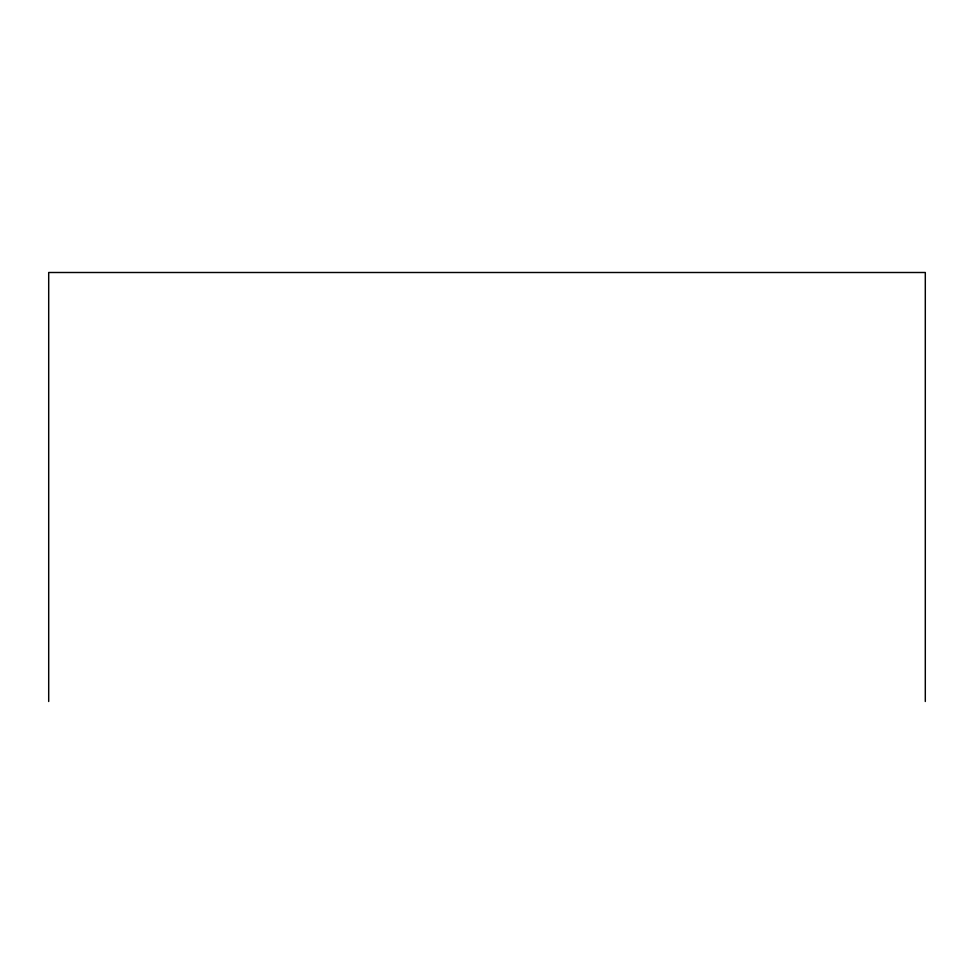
<?xml version="1.0" encoding="UTF-8"?>
<svg xmlns="http://www.w3.org/2000/svg" width="974" height="974" viewBox="0 0 974 974"><rect width="100%" height="100%" fill="white"/><g stroke="black" fill="none" stroke-linecap="round" stroke-linejoin="round"><path stroke-width="1.46" d="M925.3 701.499L925.3 272.501L48.7 272.501L48.7 701.499"/></g></svg>
